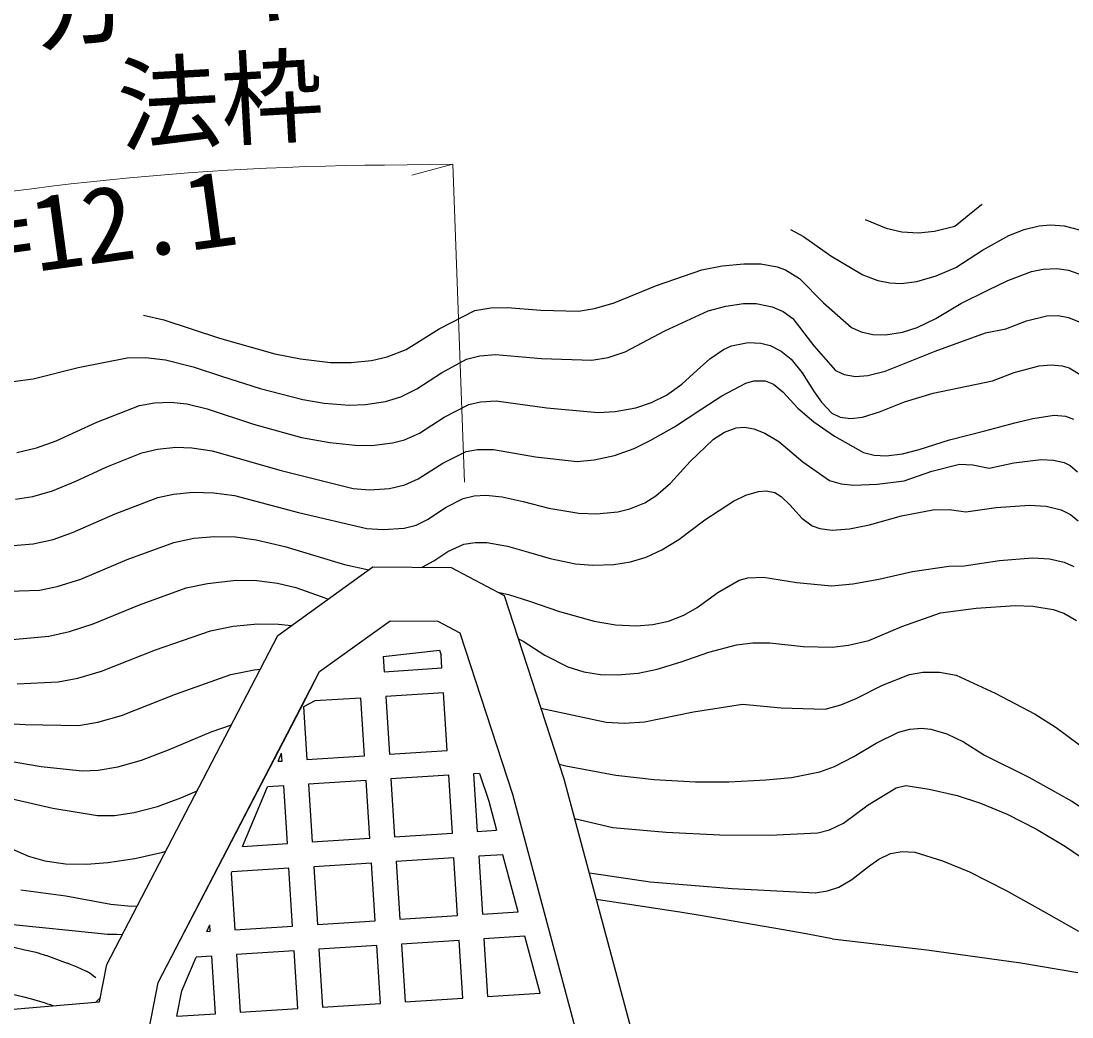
# Model space of a CAD drawing. Units: millimetres, scale not verified. Extents: x 40000 to 680000, y 20000 to 380000.
# Drawn here: x 147739 to 173164, y 317466 to 341555 of the extents above; entities that cross this region are included whole.
import ezdxf
from ezdxf.enums import TextEntityAlignment as Align

# ---------------------------------------------------------------- set-up
doc = ezdxf.new("R2010")
doc.units = ezdxf.units.MM
doc.header["$LTSCALE"] = 1000
doc.layers.add('M-BGD', color=7, linetype='Continuous', lineweight=25)
doc.layers.add('M-STR-HTXT', color=7, linetype='Continuous', lineweight=13)
doc.styles.add('ＭＳ ゴシック', font='')
doc.styles.get('ＭＳ ゴシック').set_extended_font_data('MS Gothic')

msp = doc.modelspace()

# ---------------------------------------------------------------- linework, layer by layer
at = {"layer": 'M-BGD'}
for p, q in [((170330, 336590), (170932, 337083)), ((170932, 337083), (170993, 337125)), ((168161, 336751), (168668, 336547)), ((166353, 336512), (166667, 336341)), ((168668, 336547), (169046, 336460)), ((169046, 336460), (169453, 336434)), ((169453, 336434), (169841, 336475)), ((169841, 336475), (170330, 336590)), ((171640, 336367), (172005, 336514)), ((172005, 336514), (172371, 336605)), ((172371, 336605), (172645, 336629)), ((172645, 336629), (172978, 336599)), ((172978, 336599), (173343, 336501)), ((166667, 336341), (167333, 335878)), ((170999, 336013), (171640, 336367)), ((167333, 335878), (168101, 335414)), ((170358, 335591), (170999, 336013)), ((164209, 335539), (164700, 335636)), ((164700, 335636), (165224, 335684)), ((165224, 335684), (165634, 335682)), ((165634, 335682), (166030, 335613)), ((163114, 335160), (164209, 335539)), ((166030, 335613), (166237, 335535)), ((166237, 335535), (166570, 335324)), ((168101, 335414), (168471, 335276)), ((169408, 335254), (169881, 335393)), ((169881, 335393), (170358, 335591)), ((171612, 335277), (172186, 335495)), ((172186, 335495), (172471, 335557)), ((172471, 335557), (172800, 335572)), ((172800, 335572), (173077, 335529)), ((173077, 335529), (173443, 335403)), ((162087, 334742), (163114, 335160)), ((166570, 335324), (167157, 334740)), ((168471, 335276), (168754, 335220)), ((168754, 335220), (169033, 335208)), ((169033, 335208), (169408, 335254)), ((171130, 335045), (171612, 335277)), ((170475, 334719), (171130, 335045)), ((158720, 334553), (159101, 334617)), ((159101, 334617), (159497, 334624)), ((159497, 334624), (160314, 334558)), ((161223, 334540), (161612, 334605)), ((161612, 334605), (162087, 334742)), ((164362, 334544), (164791, 334661)), ((164791, 334661), (165217, 334720)), ((165217, 334720), (165527, 334719)), ((165527, 334719), (165915, 334645)), ((165915, 334645), (166180, 334528)), ((167157, 334740), (167834, 334140)), ((169871, 334361), (170475, 334719)), ((150700, 334443), (151198, 334324)), ((157853, 334109), (158720, 334553)), ((160314, 334558), (161223, 334540)), ((163315, 334065), (164362, 334544)), ((166180, 334528), (166411, 334357)), ((166411, 334357), (166922, 333695)), ((169422, 334146), (169871, 334361)), ((172065, 334302), (172553, 334423)), ((172553, 334423), (172834, 334433)), ((172834, 334433), (173082, 334387)), ((173082, 334387), (173341, 334279)), ((151198, 334324), (152542, 333887)), ((157059, 333610), (157853, 334109)), ((167834, 334140), (168061, 334036)), ((169061, 334030), (169422, 334146)), ((171072, 334010), (171563, 334113)), ((171563, 334113), (172065, 334302)), ((152542, 333887), (153883, 333507)), ((162353, 333551), (163315, 334065)), ((168061, 334036), (168347, 333971)), ((168347, 333971), (168651, 333964)), ((168651, 333964), (169061, 334030)), ((169851, 333572), (171072, 334010)), ((156601, 333436), (157059, 333610)), ((164403, 333384), (164731, 333609)), ((164731, 333609), (164931, 333700)), ((164931, 333700), (165331, 333781)), ((165331, 333781), (165637, 333764)), ((165637, 333764), (165864, 333703)), ((165864, 333703), (166131, 333571)), ((166922, 333695), (167447, 333101)), ((149121, 333173), (150309, 333407)), ((150309, 333407), (150749, 333413)), ((150749, 333413), (151232, 333359)), ((151232, 333359), (151907, 333192)), ((153883, 333507), (154504, 333381)), ((154504, 333381), (155224, 333299)), ((155728, 333296), (156220, 333348)), ((156220, 333348), (156601, 333436)), ((157912, 333047), (158520, 333375)), ((158520, 333375), (158835, 333459)), ((158835, 333459), (159220, 333493)), ((159220, 333493), (160333, 333393)), ((160333, 333393), (161551, 333350)), ((161551, 333350), (161947, 333418)), ((161947, 333418), (162353, 333551)), ((164100, 333114), (164403, 333384)), ((166131, 333571), (166368, 333380)), ((166368, 333380), (166636, 333049)), ((168644, 333084), (169851, 333572)), ((148030, 332903), (149121, 333173)), ((151907, 333192), (152588, 332969)), ((155224, 333299), (155728, 333296)), ((163726, 332773), (164100, 333114)), ((167447, 333101), (167654, 333002)), ((168229, 332981), (168644, 333084)), ((171767, 333050), (172373, 333213)), ((172373, 333213), (172658, 333240)), ((172658, 333240), (172926, 333216)), ((172926, 333216), (173097, 333165)), ((173097, 333165), (173406, 332984)), ((147538, 332835), (148030, 332903)), ((152588, 332969), (153523, 332670)), ((157316, 332655), (157912, 333047)), ((165275, 332796), (165468, 332851)), ((165468, 332851), (165741, 332854)), ((165741, 332854), (165942, 332773)), ((166636, 333049), (166928, 332588)), ((167654, 333002), (167930, 332958)), ((167930, 332958), (168229, 332981)), ((169808, 332554), (171242, 332855)), ((171242, 332855), (171767, 333050)), ((153523, 332670), (154555, 332403)), ((156928, 332466), (157316, 332655)), ((163353, 332507), (163726, 332773)), ((164693, 332489), (165275, 332796)), ((165942, 332773), (166171, 332588)), ((166171, 332588), (166536, 332194)), ((166928, 332588), (167101, 332334)), ((150604, 332259), (150972, 332323)), ((150972, 332323), (151357, 332336)), ((151357, 332336), (151748, 332292)), ((154555, 332403), (155070, 332314)), ((155070, 332314), (155679, 332266)), ((156075, 332278), (156557, 332353)), ((156557, 332353), (156928, 332466)), ((158576, 332281), (158853, 332344)), ((158853, 332344), (159236, 332366)), ((159236, 332366), (160457, 332201)), ((162612, 332202), (162994, 332328)), ((162994, 332328), (163353, 332507)), ((164209, 332177), (164693, 332489)), ((167101, 332334), (167356, 332073)), ((168510, 332101), (169113, 332341)), ((169113, 332341), (169808, 332554)), ((149573, 331854), (150604, 332259)), ((151748, 332292), (152239, 332177)), ((152239, 332177), (153362, 331805)), ((155679, 332266), (156075, 332278)), ((157977, 331975), (158576, 332281)), ((160457, 332201), (161699, 332088)), ((161699, 332088), (162112, 332113)), ((162112, 332113), (162612, 332202)), ((163547, 331739), (164209, 332177)), ((166536, 332194), (166921, 331857)), ((167356, 332073), (167556, 331973)), ((168099, 331976), (168510, 332101)), ((148590, 331401), (149573, 331854)), ((153362, 331805), (154521, 331480)), ((157379, 331587), (157977, 331975)), ((166921, 331857), (167419, 331515)), ((167556, 331973), (167813, 331939)), ((167813, 331939), (168099, 331976)), ((171057, 331642), (171785, 331833)), ((171785, 331833), (172221, 331945)), ((172221, 331945), (172732, 332020)), ((172732, 332020), (173005, 331998)), ((173005, 331998), (173203, 331925)), ((157019, 331426), (157379, 331587)), ((162958, 331408), (163547, 331739)), ((164493, 331444), (164760, 331612)), ((164760, 331612), (165044, 331713)), ((165044, 331713), (165238, 331731)), ((165238, 331731), (165471, 331693)), ((165471, 331693), (165736, 331590)), ((165736, 331590), (166075, 331384)), ((170200, 331424), (171057, 331642)), ((148116, 331233), (148590, 331401)), ((154521, 331480), (155207, 331358)), ((155207, 331358), (155820, 331297)), ((155820, 331297), (156229, 331292)), ((156229, 331292), (156730, 331349)), ((156730, 331349), (157019, 331426)), ((162570, 331217), (162958, 331408)), ((163926, 330904), (164493, 331444)), ((166075, 331384), (166656, 330895)), ((167419, 331515), (168124, 331120)), ((169465, 331189), (170200, 331424)), ((147635, 331121), (148116, 331233)), ((149816, 330776), (150660, 331108)), ((150660, 331108), (151040, 331199)), ((151040, 331199), (151484, 331244)), ((151484, 331244), (151871, 331234)), ((151871, 331234), (152362, 331163)), ((152362, 331163), (154036, 330686)), ((157943, 330864), (158507, 331140)), ((158507, 331140), (158786, 331190)), ((158786, 331190), (159173, 331192)), ((159173, 331192), (160185, 331018)), ((161601, 330939), (162095, 331046)), ((162095, 331046), (162570, 331217)), ((168124, 331120), (168382, 331054)), ((168382, 331054), (168671, 331037)), ((168671, 331037), (169066, 331085)), ((169066, 331085), (169465, 331189)), ((157345, 330479), (157943, 330864)), ((160185, 331018), (161197, 330904)), ((161197, 330904), (161601, 330939)), ((163455, 330379), (163926, 330904)), ((166656, 330895), (167297, 330445)), ((169777, 330667), (170447, 330835)), ((170447, 330835), (170768, 330822)), ((170768, 330822), (171160, 330744)), ((171160, 330744), (171756, 330868)), ((171756, 330868), (172420, 330949)), ((172420, 330949), (172715, 330937)), ((172715, 330937), (172974, 330876)), ((172974, 330876), (173124, 330803)), ((173124, 330803), (173296, 330652)), ((149069, 330426), (149816, 330776)), ((154036, 330686), (155776, 330246)), ((169104, 330436), (169777, 330667)), ((148504, 330193), (149069, 330426)), ((156652, 330249), (157023, 330338)), ((157023, 330338), (157345, 330479)), ((163095, 330067), (163455, 330379)), ((167297, 330445), (167578, 330361)), ((167578, 330361), (167878, 330330)), ((167878, 330330), (168451, 330353)), ((168451, 330353), (169104, 330436)), ((147607, 329989), (148026, 330052)), ((148026, 330052), (148504, 330193)), ((150015, 329633), (151049, 330028)), ((151049, 330028), (151431, 330114)), ((151431, 330114), (151905, 330162)), ((151905, 330162), (152401, 330147)), ((152401, 330147), (152900, 330077)), ((152900, 330077), (154451, 329666)), ((155776, 330246), (156172, 330217)), ((156172, 330217), (156652, 330249)), ((158434, 330007), (158705, 330071)), ((158705, 330071), (158988, 330085)), ((158988, 330085), (159378, 330046)), ((159378, 330046), (159884, 329935)), ((162830, 329901), (163095, 330067)), ((164972, 329943), (165275, 330089)), ((165275, 330089), (165577, 330179)), ((165577, 330179), (165770, 330192)), ((165770, 330192), (165975, 330148)), ((165975, 330148), (166132, 330054)), ((166132, 330054), (166346, 329843)), ((157585, 329506), (158009, 329788)), ((158009, 329788), (158434, 330007)), ((159884, 329935), (160509, 329775)), ((160509, 329775), (161236, 329654)), ((162469, 329753), (162830, 329901)), ((164285, 329492), (164972, 329943)), ((166346, 329843), (166628, 329531)), ((170597, 329686), (171332, 329788)), ((171332, 329788), (172135, 329844)), ((172135, 329844), (172544, 329819)), ((172544, 329819), (172902, 329734)), ((148987, 329182), (150015, 329633)), ((154451, 329666), (156103, 329282)), ((161236, 329654), (161662, 329637)), ((161662, 329637), (162176, 329683)), ((162176, 329683), (162469, 329753)), ((166628, 329531), (166877, 329349)), ((168266, 329373), (169043, 329587)), ((169043, 329587), (169797, 329732)), ((169797, 329732), (170197, 329738)), ((170197, 329738), (170597, 329686)), ((172902, 329734), (173130, 329623)), ((173130, 329623), (173318, 329465)), ((156103, 329282), (156504, 329257)), ((156504, 329257), (157008, 329287)), ((157008, 329287), (157297, 329363)), ((157297, 329363), (157585, 329506)), ((163652, 329011), (164285, 329492)), ((166877, 329349), (167061, 329281)), ((167061, 329281), (167360, 329242)), ((167360, 329242), (167779, 329276)), ((167779, 329276), (168266, 329373)), ((148032, 328906), (148513, 329017)), ((148513, 329017), (148987, 329182)), ((151439, 328946), (151922, 329045)), ((151922, 329045), (152426, 329090)), ((152426, 329090), (152927, 329076)), ((152927, 329076), (153429, 329010)), ((153429, 329010), (154123, 328849)), ((163244, 328762), (163652, 329011)), ((147456, 328865), (148032, 328906)), ((150309, 328529), (151439, 328946)), ((154123, 328849), (154892, 328613)), ((158067, 328722), (158452, 328899)), ((158452, 328899), (158727, 328945)), ((158727, 328945), (159012, 328941)), ((159012, 328941), (159506, 328853)), ((159506, 328853), (160017, 328707)), ((162860, 328586), (163244, 328762)), ((149187, 328056), (150309, 328529)), ((154892, 328613), (155562, 328407)), ((157729, 328497), (158067, 328722)), ((160017, 328707), (160538, 328554)), ((160538, 328554), (161154, 328429)), ((162481, 328472), (162860, 328586)), ((170560, 328376), (171413, 328509)), ((171413, 328509), (172209, 328571)), ((172209, 328571), (172617, 328549)), ((172617, 328549), (172977, 328467)), ((153950, 326693), (156253, 328350)), ((155562, 328407), (156155, 328279)), ((156253, 328350), (158147, 328339)), ((157442, 328343), (157729, 328497)), ((158147, 328339), (159429, 327660)), ((161154, 328429), (161571, 328394)), ((161571, 328394), (162084, 328408)), ((162084, 328408), (162481, 328472)), ((169305, 328237), (170186, 328372)), ((170186, 328372), (170560, 328376)), ((172977, 328467), (173209, 328358)), ((148617, 327874), (149187, 328056)), ((152252, 327953), (152941, 328034)), ((152941, 328034), (153441, 328026)), ((153441, 328026), (153947, 327960)), ((164597, 327734), (165110, 328028)), ((165110, 328028), (165321, 328089)), ((165321, 328089), (165700, 328107)), ((165700, 328107), (166506, 327974)), ((167866, 327942), (168489, 328055)), ((168489, 328055), (169305, 328237)), ((147192, 327754), (148185, 327789)), ((148185, 327789), (148617, 327874)), ((150604, 327438), (151735, 327843)), ((151735, 327843), (152252, 327953)), ((153947, 327960), (154384, 327852)), ((154384, 327852), (154997, 327636)), ((159277, 327741), (159536, 327685)), ((166506, 327974), (167344, 327894)), ((167344, 327894), (167866, 327942)), ((154997, 327636), (155168, 327569)), ((159429, 327660), (160875, 323224)), ((159536, 327685), (160044, 327520)), ((160044, 327520), (160763, 327270)), ((164094, 327374), (164597, 327734)), ((149481, 326977), (150604, 327438)), ((160763, 327270), (161601, 327040)), ((163771, 327186), (164094, 327374)), ((169051, 326914), (169984, 327240)), ((169984, 327240), (170849, 327353)), ((170849, 327353), (171787, 327419)), ((171787, 327419), (172218, 327404)), ((172218, 327404), (172707, 327322)), ((172707, 327322), (172969, 327233)), ((172969, 327233), (173273, 327057)), ((148912, 326788), (149481, 326977)), ((152868, 326915), (153467, 326972)), ((153467, 326972), (153970, 326967)), ((154961, 325819), (156669, 327048)), ((154961, 325819), (156669, 327048)), ((156669, 327048), (157820, 327041)), ((156669, 327048), (157820, 327041)), ((157820, 327041), (158356, 326757)), ((157820, 327041), (158356, 326757)), ((161601, 327040), (162120, 326954)), ((163024, 326959), (163406, 327043)), ((163406, 327043), (163771, 327186)), ((148415, 326676), (148912, 326788)), ((150993, 326344), (152320, 326805)), ((152320, 326805), (152868, 326915)), ((153970, 326967), (154282, 326932)), ((158356, 326757), (159628, 322854)), ((158356, 326757), (159628, 322854)), ((162120, 326954), (162629, 326928)), ((162629, 326928), (163024, 326959)), ((168250, 326571), (169051, 326914)), ((147525, 326593), (148415, 326676)), ((149819, 318732), (153950, 326693)), ((159772, 326609), (159888, 326555)), ((159888, 326555), (160410, 326220)), ((164378, 326289), (165050, 326470)), ((165050, 326470), (165440, 326517)), ((165440, 326517), (165858, 326513)), ((165858, 326513), (166658, 326428)), ((167761, 326456), (168250, 326571)), ((149683, 325828), (150993, 326344)), ((156500, 326187), (157861, 326341)), ((157861, 326341), (157901, 326216)), ((157921, 325907), (157901, 326216)), ((160410, 326220), (160967, 325933)), ((163708, 326056), (164378, 326289)), ((166658, 326428), (167363, 326412)), ((167363, 326412), (167761, 326456)), ((156500, 326187), (156524, 325818)), ((163128, 325877), (163708, 326056)), ((149111, 325661), (149683, 325828)), ((151059, 318298), (154961, 325819)), ((151479, 325276), (152811, 325749)), ((152811, 325749), (153383, 325861)), ((153383, 325861), (153526, 325875)), ((154497, 324923), (154961, 325819)), ((156524, 325818), (157921, 325907)), ((160967, 325933), (161356, 325816)), ((161356, 325816), (161756, 325753)), ((161756, 325753), (162163, 325740)), ((162163, 325740), (162669, 325785)), ((162669, 325785), (163128, 325877)), ((168579, 325494), (169236, 325750)), ((169236, 325750), (169557, 325806)), ((169557, 325806), (169963, 325806)), ((169963, 325806), (170362, 325732)), ((170362, 325732), (171306, 325298)), ((147642, 325524), (148634, 325575)), ((148634, 325575), (149111, 325661)), ((167940, 325172), (168579, 325494)), ((150168, 324756), (151479, 325276)), ((157959, 325308), (156562, 325219)), ((156562, 325219), (156651, 323822)), ((158048, 323911), (157959, 325308)), ((171306, 325298), (172274, 324788)), ((154850, 325110), (154574, 324964)), ((154574, 324964), (154655, 323695)), ((155963, 325181), (154850, 325110)), ((156052, 323784), (155963, 325181)), ((164007, 324847), (165197, 325034)), ((165197, 325034), (166129, 324947)), ((166129, 324947), (167197, 324909)), ((167197, 324909), (167573, 325014)), ((167573, 325014), (167940, 325172)), ((149599, 324594), (150168, 324756)), ((151059, 318298), (154497, 324923)), ((154495, 324923), (154497, 324923)), ((154495, 324923), (154497, 324923)), ((160316, 324937), (161892, 324596)), ((162826, 324606), (164007, 324847)), ((172274, 324788), (172780, 324469)), ((146526, 324626), (147840, 324541)), ((147840, 324541), (149126, 324514)), ((149126, 324514), (149599, 324594)), ((152342, 324360), (152830, 324533)), ((152342, 324360), (152830, 324533)), ((161892, 324596), (162334, 324570)), ((162334, 324570), (162826, 324606)), ((169245, 324429), (169527, 324454)), ((169245, 324429), (169527, 324454)), ((169527, 324454), (169753, 324431)), ((169527, 324454), (169753, 324431)), ((169753, 324431), (170138, 324315)), ((169753, 324431), (170138, 324315)), ((172780, 324469), (173344, 324046)), ((151308, 323924), (152342, 324360)), ((151308, 323924), (152342, 324360)), ((168425, 324090), (168969, 324352)), ((168425, 324090), (168969, 324352)), ((168969, 324352), (169245, 324429)), ((168969, 324352), (169245, 324429)), ((170138, 324315), (170543, 324120)), ((170138, 324315), (170543, 324120)), ((150652, 323676), (151308, 323924)), ((150652, 323676), (151308, 323924)), ((167883, 323768), (168425, 324090)), ((167883, 323768), (168425, 324090)), ((170543, 324120), (171051, 323800)), ((170543, 324120), (171051, 323800)), ((147328, 323675), (148230, 323528)), ((147328, 323675), (148230, 323528)), ((150085, 323516), (150652, 323676)), ((150085, 323516), (150652, 323676)), ((153963, 323651), (154044, 323845)), ((154056, 323657), (154044, 323845)), ((154655, 323695), (156052, 323784)), ((156651, 323822), (158048, 323911)), ((167421, 323524), (167883, 323768)), ((167421, 323524), (167883, 323768)), ((171051, 323800), (172118, 323269)), ((148230, 323528), (149216, 323422)), ((148230, 323528), (149216, 323422)), ((149216, 323422), (149606, 323437)), ((149216, 323422), (149606, 323437)), ((149606, 323437), (150085, 323516)), ((149606, 323437), (150085, 323516)), ((153963, 323651), (154056, 323657)), ((160758, 323582), (160922, 323544)), ((160758, 323582), (160922, 323544)), ((160922, 323544), (162131, 323314)), ((160922, 323544), (162131, 323314)), ((167064, 323393), (167421, 323524)), ((167064, 323393), (167421, 323524)), ((156090, 323185), (154693, 323096)), ((156179, 321788), (156090, 323185)), ((158086, 323312), (156689, 323223)), ((156689, 323223), (156778, 321826)), ((158175, 321915), (158086, 323312)), ((158832, 323359), (158685, 323350)), ((158685, 323350), (158773, 321953)), ((158832, 323359), (159053, 322683)), ((160875, 323224), (162760, 316198)), ((162131, 323314), (163057, 323208)), ((162131, 323314), (163057, 323208)), ((163057, 323208), (164057, 323150)), ((163057, 323208), (164057, 323150)), ((164859, 323150), (165759, 323205)), ((164859, 323150), (165759, 323205)), ((165759, 323205), (166377, 323260)), ((165759, 323205), (166377, 323260)), ((166377, 323260), (167064, 323393)), ((166377, 323260), (167064, 323393)), ((172118, 323269), (173164, 322684)), ((151606, 322766), (152002, 322938)), ((151606, 322766), (152002, 322938)), ((153098, 321592), (153703, 323033)), ((154094, 323058), (153703, 323033)), ((154183, 321661), (154094, 323058)), ((154693, 323096), (154782, 321699)), ((164057, 323150), (164859, 323150)), ((164057, 323150), (164859, 323150)), ((168232, 322594), (168908, 323010)), ((168232, 322594), (168908, 323010)), ((168908, 323010), (169143, 323063)), ((168908, 323010), (169143, 323063)), ((169143, 323063), (169713, 322979)), ((169713, 322979), (170389, 322823)), ((147418, 322766), (148510, 322516)), ((147418, 322766), (148510, 322516)), ((151042, 322561), (151606, 322766)), ((151042, 322561), (151606, 322766)), ((159053, 322683), (159241, 321982)), ((159628, 322854), (161507, 315850)), ((159628, 322854), (161507, 315850)), ((170389, 322823), (170953, 322639)), ((173164, 322684), (173840, 322238)), ((148510, 322516), (149586, 322337)), ((148510, 322516), (149586, 322337)), ((149998, 322342), (150475, 322411)), ((149998, 322342), (150475, 322411)), ((150475, 322411), (151042, 322561)), ((150475, 322411), (151042, 322561)), ((167635, 322157), (168232, 322594)), ((167635, 322157), (168232, 322594)), ((170953, 322639), (171594, 322372)), ((149586, 322337), (149998, 322342)), ((149586, 322337), (149998, 322342)), ((161132, 322266), (162059, 322048)), ((161132, 322266), (162059, 322048)), ((167300, 321995), (167635, 322157)), ((167300, 321995), (167635, 322157)), ((171594, 322372), (172309, 322008)), ((156778, 321826), (158175, 321915)), ((158773, 321953), (159241, 321982)), ((162059, 322048), (163350, 321934)), ((162059, 322048), (163350, 321934)), ((163350, 321934), (164646, 321872)), ((163350, 321934), (164646, 321872)), ((165854, 321867), (167012, 321917)), ((165854, 321867), (167012, 321917)), ((167012, 321917), (167300, 321995)), ((167012, 321917), (167300, 321995)), ((172309, 322008), (173008, 321592)), ((153098, 321592), (154183, 321661)), ((154782, 321699), (156179, 321788)), ((164646, 321872), (165854, 321867)), ((164646, 321872), (165854, 321867)), ((147460, 321554), (147924, 321352)), ((150496, 321297), (151172, 321454)), ((151172, 321454), (151244, 321477)), ((159399, 321391), (158812, 321354)), ((159769, 320012), (159399, 321391)), ((168489, 321284), (168772, 321418)), ((168772, 321418), (169060, 321470)), ((169060, 321470), (169363, 321455)), ((169363, 321455), (170030, 321243)), ((173008, 321592), (174302, 320701)), ((147924, 321352), (148314, 321244)), ((148314, 321244), (148816, 321172)), ((148816, 321172), (149327, 321160)), ((149327, 321160), (149838, 321199)), ((149838, 321199), (150496, 321297)), ((156217, 321189), (154820, 321100)), ((156306, 319792), (156217, 321189)), ((158213, 321316), (156816, 321227)), ((156816, 321227), (156904, 319830)), ((158301, 319919), (158213, 321316)), ((158812, 321354), (158900, 319957)), ((168242, 321109), (168489, 321284)), ((170030, 321243), (170685, 320978)), ((152839, 320975), (152826, 320943)), ((152826, 320943), (152912, 319576)), ((154221, 321062), (152839, 320975)), ((154310, 319665), (154221, 321062)), ((154820, 321100), (154908, 319703)), ((161483, 320956), (161603, 320933)), ((161603, 320933), (162956, 320735)), ((167838, 320793), (168242, 321109)), ((170685, 320978), (171576, 320528)), ((162956, 320735), (164946, 320573)), ((167525, 320607), (167838, 320793)), ((148821, 320386), (147731, 320537)), ((149908, 320183), (148821, 320386)), ((164946, 320573), (166954, 320471)), ((166954, 320471), (167247, 320515)), ((167247, 320515), (167525, 320607)), ((171576, 320528), (172536, 319983)), ((150401, 320141), (149908, 320183)), ((150553, 320147), (150401, 320141)), ((156904, 319830), (158301, 319919)), ((158900, 319957), (159769, 320012)), ((172536, 319983), (173324, 319541)), ((147309, 319731), (148095, 319650)), ((148095, 319650), (149055, 319551)), ((152234, 319533), (152303, 319699)), ((152314, 319538), (152303, 319699)), ((152912, 319576), (154310, 319665)), ((154908, 319703), (156306, 319792)), ((149055, 319551), (149830, 319471)), ((152234, 319533), (152314, 319538)), ((159928, 319421), (158938, 319358)), ((158938, 319358), (159027, 317961)), ((160298, 318042), (159928, 319421)), ((167362, 319360), (169651, 319093)), ((156344, 319193), (154946, 319104)), ((154946, 319104), (155035, 317707)), ((156432, 317796), (156344, 319193)), ((158340, 319320), (156942, 319231)), ((156942, 319231), (157031, 317834)), ((158428, 317923), (158340, 319320)), ((169651, 319093), (171930, 318776)), ((151631, 318098), (151974, 318916)), ((152352, 318940), (151974, 318916)), ((152440, 317542), (152352, 318940)), ((154348, 319066), (152950, 318978)), ((152950, 318978), (153039, 317580)), ((154436, 317669), (154348, 319066)), ((149641, 317830), (149819, 318732)), ((171930, 318776), (173309, 318539)), ((150727, 316615), (151059, 318298)), ((150727, 316615), (151059, 318298)), ((151510, 317483), (151631, 318098)), ((147014, 317614), (149641, 317830)), ((157031, 317834), (158428, 317923)), ((159027, 317961), (160298, 318042)), ((153039, 317580), (154436, 317669)), ((155035, 317707), (156432, 317796)), ((151510, 317483), (152440, 317542))]:
    msp.add_line(p, q, dxfattribs=at)
for points in [[(163144, 320085), (162401, 320197), (161657, 320306)], [(164218, 319911), (163681, 320000), (163144, 320084)], [(166185, 319572), (165202, 319743), (164218, 319911)], [(149830, 319470), (149849, 319468), (149869, 319467), (149888, 319466), (149907, 319466)], [(149907, 319467), (150053, 319466), (150199, 319464)], [(167362, 319359), (166774, 319468), (166185, 319573)], [(148102, 319023), (147834, 319085), (147565, 319147)], [(148162, 319008), (148132, 319016), (148102, 319023)], [(148347, 318949), (148286, 318970), (148224, 318989), (148162, 319006)], [(148862, 318763), (148605, 318858), (148347, 318950)], [(149042, 318693), (148952, 318729), (148862, 318764)], [(149324, 318570), (149183, 318632), (149041, 318692)], [(149390, 318534), (149384, 318538), (149377, 318542), (149371, 318546), (149364, 318550), (149358, 318554), (149351, 318558), (149344, 318562), (149338, 318565), (149331, 318568), (149324, 318572)], [(149545, 318414), (149494, 318455), (149443, 318495), (149390, 318533)], [(147783, 317951), (147522, 318011), (147260, 318065)], [(148221, 317832), (148003, 317895), (147783, 317951)], [(148391, 317779), (148306, 317806), (148221, 317832)], [(149663, 317938), (149654, 317931), (149645, 317924), (149636, 317916), (149628, 317908), (149619, 317900), (149611, 317892), (149603, 317884), (149595, 317876), (149587, 317867), (149579, 317859), (149572, 317850), (149564, 317841), (149557, 317832), (149550, 317823)], [(148514, 317737), (148452, 317758), (148391, 317778)]]:
    msp.add_lwpolyline(points, dxfattribs=at)
at = {"layer": 'M-STR-HTXT'}
for p, q in [((158189, 338095), (156534, 338069)), ((158189, 338095), (157193, 337830)), ((158464, 330402), (158189, 338095))]:
    msp.add_line(p, q, dxfattribs=at)
msp.add_arc((156915, 268279), 69791, 90.31311, 102.79855, dxfattribs=at)

# ---------------------------------------------------------------- texts
at = {"layer": 'M-STR-HTXT', "style": 'ＭＳ ゴシック'}
for s, rotation, p in [('ストンガード', 7.707, (140678, 339333)), ('法枠\u3000', 3.2, (150151, 338032)), ('\u3000L=12.1', 7.772, (143238, 334270))]:
    msp.add_text(s, height=1833, rotation=rotation, dxfattribs=at).set_placement(p, align=Align.BOTTOM_LEFT)

doc.saveas('drawing.dxf')
